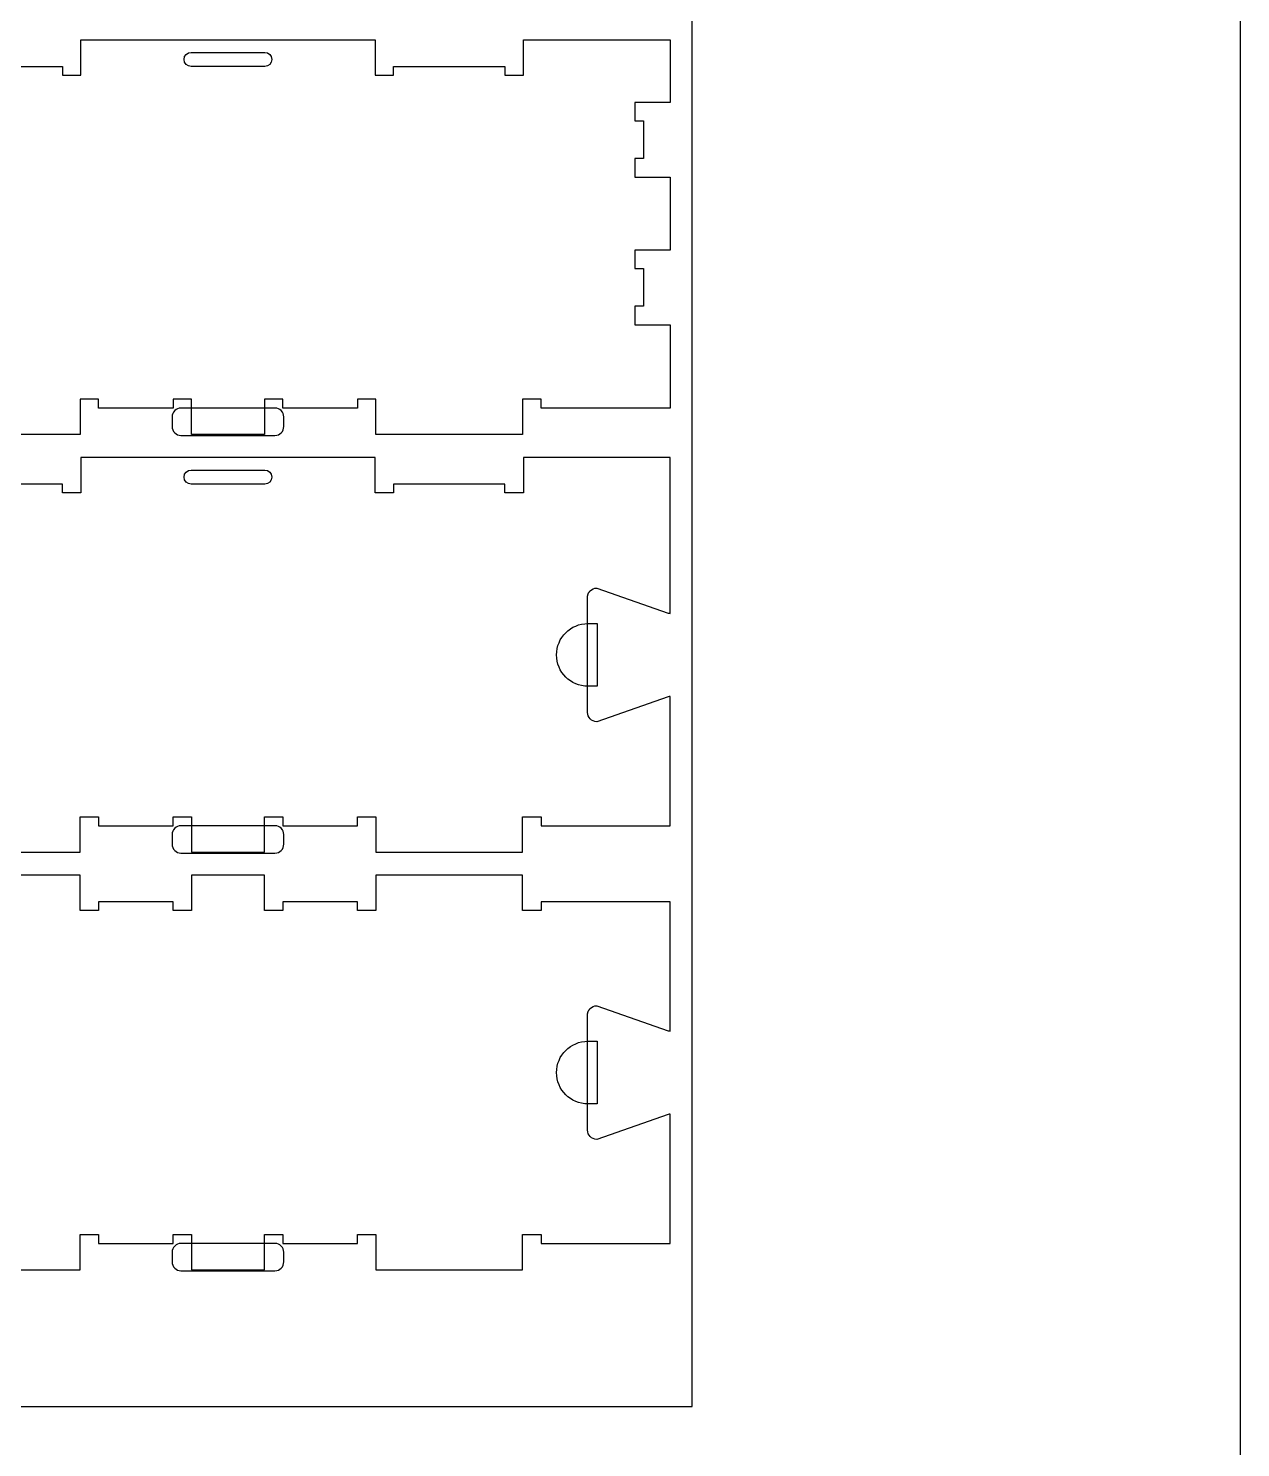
# Model space of a CAD drawing. Extents: x 0 to 4485, y 0 to 8771.
# Drawn here: x 2362 to 3183, y 3783 to 4745 of the extents above; entities that cross this region are included whole.
import ezdxf

# ---------------------------------------------------------------- set-up
doc = ezdxf.new("R2010")
doc.units = 0
for name, color, linetype in [('0_SHEET_SPRUCEPLY_2440X122', 1, 'CONTINUOUS'), ('3_ANYTOOL_CUTTHROUGH_INSID', 4, 'CONTINUOUS'), ('4_ANYTOOL_CUTTHROUGH_OUTSI', 5, 'CONTINUOUS'), ('5_ANYTOOL_HALF_MILL_9MM_IN', 3, 'CONTINUOUS'), ('DONOTCUT', 7, 'CONTINUOUS')]:
    doc.layers.add(name, color=color, linetype=linetype)

msp = doc.modelspace()

# ---------------------------------------------------------------- linework, layer by layer
at = {"layer": '0_SHEET_SPRUCEPLY_2440X122'}
msp.add_lwpolyline([(371.7, 5030.99), (371.7, 3810.99), (2811.7, 3810.99), (2811.7, 5030.99)], close=True, dxfattribs=at)
at = {"layer": '3_ANYTOOL_CUTTHROUGH_INSID', "color": 4}
for points in [[(2521.9, 4718.88), (2471.9, 4718.88, -1), (2471.9, 4728.38), (2521.9, 4728.38, -1)], [(2521.9, 4718.88), (2471.9, 4718.88, -1), (2471.9, 4728.38), (2521.9, 4728.38, -1)], [(2521.9, 4435.88), (2471.9, 4435.88, -1), (2471.9, 4445.38), (2521.9, 4445.38, -1)], [(2521.9, 4435.88), (2471.9, 4435.88, -1), (2471.9, 4445.38), (2521.9, 4445.38, -1)]]:
    msp.add_lwpolyline(points, format="xyb", close=True, dxfattribs=at)
at = {"layer": '4_ANYTOOL_CUTTHROUGH_OUTSI', "color": 5}
msp.add_lwpolyline([(2346.9, 4718.88), (2384.65, 4718.88), (2384.65, 4712.88), (2397.15, 4712.88), (2397.15, 4736.88), (2397.15, 4736.88), (2596.65, 4736.88), (2596.65, 4713.13), (2596.65, 4712.88), (2609.15, 4712.88), (2609.15, 4718.88), (2646.9, 4718.88), (2684.65, 4718.88), (2684.65, 4712.88), (2697.15, 4712.88), (2697.15, 4713.13), (2697.15, 4713.13), (2697.15, 4736.88), (2796.65, 4736.88), (2796.65, 4694.38), (2772.65, 4694.38), (2772.65, 4681.88), (2778.65, 4681.88), (2778.65, 4656.38), (2772.65, 4656.38), (2772.65, 4643.88), (2796.65, 4643.88), (2796.65, 4594.38), (2772.65, 4594.38), (2772.65, 4581.88), (2778.65, 4581.88), (2778.65, 4556.38), (2772.65, 4556.38), (2772.65, 4543.88), (2796.65, 4543.88), (2796.65, 4487.38), (2709.15, 4487.38), (2709.15, 4493.38), (2696.65, 4493.38), (2696.65, 4493.13), (2696.65, 4493.13), (2696.65, 4469.38), (2646.9, 4469.38), (2597.15, 4469.38), (2597.15, 4493.38), (2584.65, 4493.38), (2584.65, 4487.38), (2534.15, 4487.38), (2534.15, 4493.38), (2521.65, 4493.38), (2521.65, 4469.38), (2472.15, 4469.38), (2472.15, 4493.38), (2459.65, 4493.38), (2459.65, 4487.38), (2409.15, 4487.38), (2409.15, 4493.38), (2396.65, 4493.38), (2396.65, 4469.38), (2347.15, 4469.38)], dxfattribs=at)
msp.add_lwpolyline([(2346.9, 4718.88), (2384.65, 4718.88), (2384.65, 4712.88), (2397.15, 4712.88), (2397.15, 4736.88), (2397.15, 4736.88), (2596.65, 4736.88), (2596.65, 4713.13), (2596.65, 4712.88), (2609.15, 4712.88), (2609.15, 4718.88), (2646.9, 4718.88), (2684.65, 4718.88), (2684.65, 4712.88), (2697.15, 4712.88), (2697.15, 4713.13), (2697.15, 4713.13), (2697.15, 4736.88), (2796.65, 4736.88), (2796.65, 4694.38), (2772.65, 4694.38), (2772.65, 4681.88), (2778.65, 4681.88), (2778.65, 4656.38), (2772.65, 4656.38), (2772.65, 4643.88), (2796.65, 4643.88), (2796.65, 4594.38), (2772.65, 4594.38), (2772.65, 4581.88), (2778.65, 4581.88), (2778.65, 4556.38), (2772.65, 4556.38), (2772.65, 4543.88), (2796.65, 4543.88), (2796.65, 4487.38), (2709.15, 4487.38), (2709.15, 4493.38), (2696.65, 4493.38), (2696.65, 4493.13), (2696.65, 4493.13), (2696.65, 4469.38), (2646.9, 4469.38), (2597.15, 4469.38), (2597.15, 4493.38), (2584.65, 4493.38), (2584.65, 4487.38), (2534.15, 4487.38), (2534.15, 4493.38), (2521.65, 4493.38), (2521.65, 4469.38), (2472.15, 4469.38), (2472.15, 4493.38), (2459.65, 4493.38), (2459.65, 4487.38), (2409.15, 4487.38), (2409.15, 4493.38), (2396.65, 4493.38), (2396.65, 4469.38), (2347.15, 4469.38)], dxfattribs=at)
for points in [[(2329.46, 4186.38), (2396.65, 4186.38), (2396.65, 4210.38), (2409.15, 4210.38), (2409.15, 4204.38), (2459.65, 4204.38), (2459.65, 4210.38), (2472.15, 4210.38), (2472.15, 4186.38), (2521.65, 4186.38), (2521.65, 4210.38), (2534.15, 4210.38), (2534.15, 4204.38), (2584.65, 4204.38), (2584.65, 4210.38), (2597.15, 4210.38), (2597.15, 4186.38), (2646.9, 4186.38), (2696.65, 4186.38), (2696.65, 4186.38), (2696.65, 4210.13), (2696.65, 4210.38), (2709.15, 4210.38), (2709.15, 4204.38), (2796.65, 4204.38), (2796.65, 4292.02), (2796.65, 4292.02, 0.061485), (2795.27, 4291.79), (2746.99, 4274.89), (2746.95, 4274.88), (2746.9, 4274.88), (2746.9, 4274.88, -0.414214), (2740.65, 4281.13), (2740.65, 4359.13), (2740.66, 4359.28), (2740.66, 4359.43), (2740.67, 4359.58), (2740.68, 4359.73), (2740.7, 4359.88), (2740.72, 4360.03), (2740.74, 4360.19), (2740.77, 4360.34), (2740.8, 4360.49), (2740.84, 4360.64), (2740.88, 4360.79), (2740.92, 4360.94), (2740.97, 4361.08), (2741.02, 4361.23), (2741.07, 4361.38), (2741.13, 4361.52), (2741.19, 4361.66), (2741.26, 4361.81), (2741.32, 4361.95), (2741.4, 4362.08), (2741.47, 4362.22), (2741.55, 4362.35), (2741.63, 4362.48), (2741.71, 4362.61), (2741.8, 4362.74), (2741.89, 4362.86), (2741.98, 4362.98), (2742.08, 4363.1), (2742.18, 4363.22), (2742.28, 4363.33), (2742.38, 4363.44), (2742.49, 4363.55, -0.198912), (2746.9, 4365.38), (2746.95, 4365.38), (2746.99, 4365.37), (2795.27, 4348.47), (2795.27, 4348.47, 0.061485), (2796.65, 4348.24), (2796.65, 4453.88), (2697.15, 4453.88), (2697.15, 4453.88), (2697.15, 4430.13), (2697.15, 4429.88), (2684.65, 4429.88), (2684.65, 4435.88), (2646.9, 4435.88), (2609.15, 4435.88), (2609.15, 4429.88), (2596.65, 4429.88), (2596.65, 4430.13), (2596.65, 4430.13), (2596.65, 4453.88), (2397.15, 4453.88), (2397.15, 4429.88), (2384.65, 4429.88), (2384.65, 4435.88), (2309.15, 4435.88)], [(2329.46, 4186.38), (2396.65, 4186.38), (2396.65, 4210.38), (2409.15, 4210.38), (2409.15, 4204.38), (2459.65, 4204.38), (2459.65, 4210.38), (2472.15, 4210.38), (2472.15, 4186.38), (2521.65, 4186.38), (2521.65, 4210.38), (2534.15, 4210.38), (2534.15, 4204.38), (2584.65, 4204.38), (2584.65, 4210.38), (2597.15, 4210.38), (2597.15, 4186.38), (2646.9, 4186.38), (2696.65, 4186.38), (2696.65, 4186.38), (2696.65, 4210.13), (2696.65, 4210.38), (2709.15, 4210.38), (2709.15, 4204.38), (2796.65, 4204.38), (2796.65, 4292.02), (2796.65, 4292.02, 0.061485), (2795.27, 4291.79), (2746.95, 4274.88), (2746.9, 4274.88), (2746.9, 4274.88, -0.414214), (2740.65, 4281.13), (2740.65, 4359.13), (2740.66, 4359.28), (2740.66, 4359.43), (2740.67, 4359.58), (2740.68, 4359.73), (2740.7, 4359.88), (2740.72, 4360.03), (2740.74, 4360.19), (2740.77, 4360.34), (2740.8, 4360.49), (2740.84, 4360.64), (2740.88, 4360.79), (2740.92, 4360.94), (2740.97, 4361.08), (2741.02, 4361.23), (2741.07, 4361.38), (2741.13, 4361.52), (2741.19, 4361.66), (2741.26, 4361.81), (2741.32, 4361.95), (2741.4, 4362.08), (2741.47, 4362.22), (2741.55, 4362.35), (2741.63, 4362.48), (2741.71, 4362.61), (2741.8, 4362.74), (2741.89, 4362.86), (2741.98, 4362.98), (2742.08, 4363.1), (2742.18, 4363.22), (2742.28, 4363.33), (2742.38, 4363.44), (2742.49, 4363.55, -0.198912), (2746.9, 4365.38), (2746.95, 4365.38), (2746.99, 4365.37), (2795.27, 4348.47), (2795.27, 4348.47, 0.061485), (2796.65, 4348.24), (2796.65, 4453.88), (2697.15, 4453.88), (2697.15, 4430.13), (2697.15, 4429.88), (2684.65, 4429.88), (2684.65, 4435.88), (2646.9, 4435.88), (2609.15, 4435.88), (2609.15, 4429.88), (2596.65, 4429.88), (2596.65, 4430.13), (2596.65, 4430.13), (2596.65, 4453.88), (2397.15, 4453.88), (2397.15, 4429.88), (2384.65, 4429.88), (2384.65, 4435.88), (2309.15, 4435.88)], [(2297.15, 3903.38), (2396.65, 3903.38), (2396.65, 3927.38), (2409.15, 3927.38), (2409.15, 3921.38), (2459.65, 3921.38), (2459.65, 3927.38), (2459.9, 3927.38), (2459.9, 3927.38), (2471.9, 3927.38), (2472.15, 3927.38), (2472.15, 3927.13), (2472.15, 3903.38), (2521.65, 3903.38), (2521.65, 3927.13), (2521.65, 3927.38), (2534.15, 3927.38), (2534.15, 3921.38), (2584.65, 3921.38), (2584.65, 3927.38), (2597.15, 3927.38), (2597.15, 3903.38), (2696.65, 3903.38), (2696.65, 3927.38), (2709.15, 3927.38), (2709.15, 3921.38), (2796.65, 3921.38), (2796.65, 4009.02), (2796.65, 4009.02, 0.061485), (2795.27, 4008.79), (2746.99, 3991.89), (2746.95, 3991.88), (2746.9, 3991.88), (2746.9, 3991.88, -0.414214), (2740.65, 3998.13), (2740.65, 4076.13), (2740.66, 4076.28), (2740.66, 4076.43), (2740.67, 4076.58), (2740.68, 4076.73), (2740.7, 4076.88), (2740.72, 4077.03), (2740.74, 4077.19), (2740.77, 4077.34), (2740.8, 4077.49), (2740.84, 4077.64), (2740.88, 4077.79), (2740.92, 4077.94), (2740.97, 4078.08), (2741.02, 4078.23), (2741.07, 4078.38), (2741.13, 4078.52), (2741.19, 4078.66), (2741.26, 4078.81), (2741.32, 4078.95), (2741.4, 4079.08), (2741.47, 4079.22), (2741.55, 4079.35), (2741.63, 4079.48), (2741.71, 4079.61), (2741.8, 4079.74), (2741.89, 4079.86), (2741.98, 4079.98), (2742.08, 4080.1), (2742.18, 4080.22), (2742.28, 4080.33), (2742.38, 4080.44), (2742.49, 4080.55, -0.198912), (2746.9, 4082.38), (2746.95, 4082.38), (2746.99, 4082.37), (2795.27, 4065.47), (2795.27, 4065.47, 0.061485), (2796.65, 4065.24), (2796.65, 4152.88), (2709.15, 4152.88), (2709.15, 4146.88), (2696.65, 4146.88), (2696.65, 4147.13), (2696.65, 4147.13), (2696.65, 4170.88), (2646.9, 4170.88), (2597.15, 4170.88), (2597.15, 4146.88), (2584.65, 4146.88), (2584.65, 4152.88), (2534.15, 4152.88), (2534.15, 4146.88), (2521.65, 4146.88), (2521.65, 4170.88), (2472.15, 4170.88), (2472.15, 4146.88), (2459.65, 4146.88), (2459.65, 4152.88), (2409.15, 4152.88), (2409.15, 4146.88), (2396.65, 4146.88), (2396.65, 4170.88), (2329.46, 4170.88)], [(2297.15, 3903.38), (2396.65, 3903.38), (2396.65, 3927.38), (2409.15, 3927.38), (2409.15, 3921.38), (2459.65, 3921.38), (2459.65, 3927.38), (2459.9, 3927.38), (2459.9, 3927.38), (2471.9, 3927.38), (2472.15, 3927.38), (2472.15, 3927.13), (2472.15, 3903.38), (2521.65, 3903.38), (2521.65, 3927.13), (2521.65, 3927.38), (2534.15, 3927.38), (2534.15, 3921.38), (2584.65, 3921.38), (2584.65, 3927.38), (2597.15, 3927.38), (2597.15, 3903.38), (2696.65, 3903.38), (2696.65, 3927.38), (2709.15, 3927.38), (2709.15, 3921.38), (2796.65, 3921.38), (2796.65, 4009.02), (2796.65, 4009.02, 0.061485), (2795.27, 4008.79), (2746.99, 3991.89), (2746.95, 3991.88), (2746.9, 3991.88), (2746.9, 3991.88, -0.414214), (2740.65, 3998.13), (2740.65, 4076.13), (2740.66, 4076.28), (2740.66, 4076.43), (2740.67, 4076.58), (2740.68, 4076.73), (2740.7, 4076.88), (2740.72, 4077.03), (2740.74, 4077.19), (2740.77, 4077.34), (2740.8, 4077.49), (2740.84, 4077.64), (2740.88, 4077.79), (2740.92, 4077.94), (2740.97, 4078.08), (2741.02, 4078.23), (2741.07, 4078.38), (2741.13, 4078.52), (2741.19, 4078.66), (2741.26, 4078.81), (2741.32, 4078.95), (2741.4, 4079.08), (2741.47, 4079.22), (2741.55, 4079.35), (2741.63, 4079.48), (2741.71, 4079.61), (2741.8, 4079.74), (2741.89, 4079.86), (2741.98, 4079.98), (2742.08, 4080.1), (2742.18, 4080.22), (2742.28, 4080.33), (2742.38, 4080.44), (2742.49, 4080.55, -0.198912), (2746.9, 4082.38), (2746.95, 4082.38), (2746.99, 4082.37), (2795.27, 4065.47), (2795.27, 4065.47, 0.061485), (2796.65, 4065.24), (2796.65, 4152.88), (2709.15, 4152.88), (2709.15, 4146.88), (2696.65, 4146.88), (2696.65, 4147.13), (2696.65, 4147.13), (2696.65, 4170.88), (2646.9, 4170.88), (2597.15, 4170.88), (2597.15, 4146.88), (2584.65, 4146.88), (2584.65, 4152.88), (2534.15, 4152.88), (2534.15, 4146.88), (2521.65, 4146.88), (2521.65, 4170.88), (2472.15, 4170.88), (2472.15, 4146.88), (2459.65, 4146.88), (2459.65, 4152.88), (2409.15, 4152.88), (2409.15, 4146.88), (2396.65, 4146.88), (2396.65, 4170.88), (2329.46, 4170.88)]]:
    msp.add_lwpolyline(points, format="xyb", dxfattribs=at)
at = {"layer": '5_ANYTOOL_HALF_MILL_9MM_IN'}
for points in [[(2465.03, 4487.38, 0.414214), (2459.03, 4481.38), (2459.03, 4474.88, 0.414214), (2465.03, 4468.88), (2528.78, 4468.88, 0.414214), (2534.78, 4474.88), (2534.78, 4481.38, 0.414214), (2528.78, 4487.38)], [(2465.03, 4487.38, 0.414214), (2459.03, 4481.38), (2459.03, 4474.88, 0.414214), (2465.03, 4468.88), (2528.78, 4468.88, 0.414214), (2534.78, 4474.88), (2534.78, 4481.38, 0.414214), (2528.78, 4487.38)], [(2740.9, 4298.88, -1), (2740.9, 4341.38), (2741.15, 4341.38), (2747.15, 4341.38), (2747.15, 4298.88), (2741.15, 4298.88), (2740.9, 4298.88)], [(2740.9, 4298.88, -1), (2740.9, 4341.38), (2741.15, 4341.38), (2747.15, 4341.38), (2747.15, 4298.88), (2741.15, 4298.88), (2740.9, 4298.88)], [(2465.03, 4204.38, 0.414214), (2459.03, 4198.38), (2459.03, 4191.88, 0.414214), (2465.03, 4185.88), (2528.78, 4185.88, 0.414214), (2534.78, 4191.88), (2534.78, 4198.38, 0.414214), (2528.78, 4204.38)], [(2465.03, 4204.38, 0.414214), (2459.03, 4198.38), (2459.03, 4191.88, 0.414214), (2465.03, 4185.88), (2528.78, 4185.88, 0.414214), (2534.78, 4191.88), (2534.78, 4198.38, 0.414214), (2528.78, 4204.38)], [(2740.9, 4015.88, -1), (2740.9, 4058.38), (2741.15, 4058.38), (2747.15, 4058.38), (2747.15, 4015.88), (2741.15, 4015.88), (2740.9, 4015.88)], [(2740.9, 4015.88, -1), (2740.9, 4058.38), (2741.15, 4058.38), (2747.15, 4058.38), (2747.15, 4015.88), (2741.15, 4015.88), (2740.9, 4015.88)], [(2465.03, 3921.38, 0.414214), (2459.03, 3915.38), (2459.03, 3908.88, 0.414214), (2465.03, 3902.88), (2528.78, 3902.88, 0.414214), (2534.78, 3908.88), (2534.78, 3915.38, 0.414214), (2528.78, 3921.38)], [(2465.03, 3921.38, 0.414214), (2459.03, 3915.38), (2459.03, 3908.88, 0.414214), (2465.03, 3902.88), (2528.78, 3902.88, 0.414214), (2534.78, 3908.88), (2534.78, 3915.38, 0.414214), (2528.78, 3921.38)]]:
    msp.add_lwpolyline(points, format="xyb", close=True, dxfattribs=at)
at = {"layer": 'DONOTCUT'}
msp.add_lwpolyline([(0, 0), (3183.41, 0), (3183.41, 5593.43), (0, 5593.43)], close=True, dxfattribs=at)

doc.saveas('drawing.dxf')
